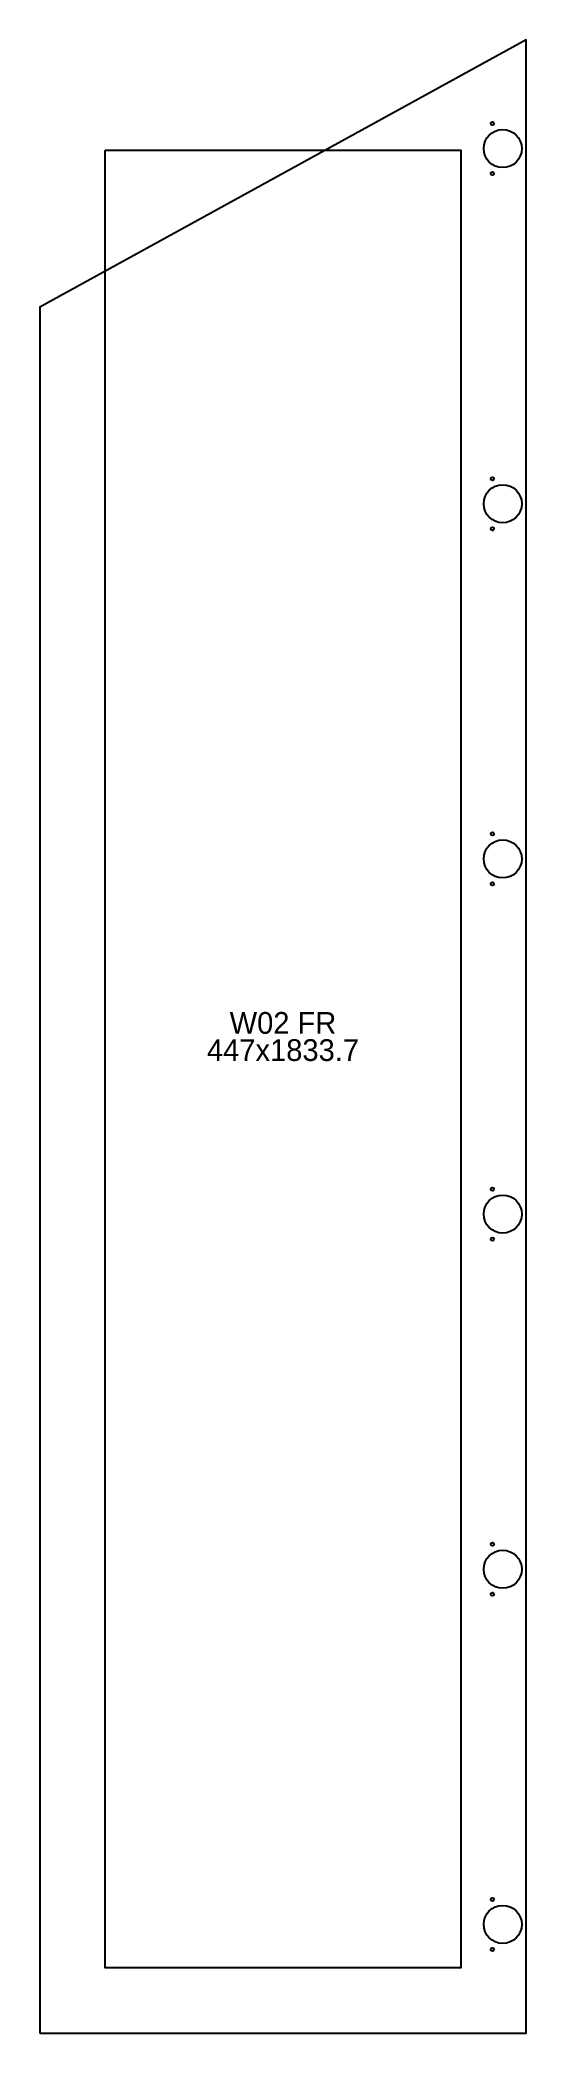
# Model space of a CAD drawing. Extents: x 0 to 447, y 0 to 1834.
import ezdxf
from ezdxf.enums import TextEntityAlignment as Align

# ---------------------------------------------------------------- set-up
doc = ezdxf.new("R2010")
doc.units = 0
for name, color, linetype in [('FRONT_HINGES_35MM', 3, 'CONTINUOUS'), ('FRONT_HINGES_3MM', 30, 'CONTINUOUS'), ('OUTLINE', 7, 'CONTINUOUS'), ('SHAKER_PANEL_POCKET', 41, 'CONTINUOUS'), ('UNIT_NUMBER', 94, 'CONTINUOUS')]:
    doc.layers.add(name, color=color, linetype=linetype)

msp = doc.modelspace()

# ---------------------------------------------------------------- linework, layer by layer
at = {"layer": 'FRONT_HINGES_35MM'}
for centre in [(425.5, 1733.675), (425.5, 1406.94), (425.5, 1080.205), (425.5, 753.47), (425.5, 426.735), (425.5, 100)]:
    msp.add_circle(centre, 17.5, dxfattribs=at)
at = {"layer": 'FRONT_HINGES_3MM'}
for centre in [(416, 1756.675), (416, 1710.675), (416, 1429.94), (416, 1383.94), (416, 1103.205), (416, 1057.205), (416, 776.47), (416, 730.47), (416, 449.735), (416, 403.735), (416, 123), (416, 77)]:
    msp.add_circle(centre, 1.5, dxfattribs=at)
at = {"layer": 'OUTLINE'}
msp.add_lwpolyline([(0, 0), (447, 0), (447, 1833.675), (0, 1587.825)], close=True, dxfattribs=at)
at = {"layer": 'SHAKER_PANEL_POCKET'}
msp.add_lwpolyline([(60, 1732.1987), (387, 1732.1987), (387, 60), (60, 60)], close=True, dxfattribs=at)

# ---------------------------------------------------------------- texts
at = {"layer": 'UNIT_NUMBER'}
for s, p in [('W02 FR', (223.5, 929.3375)), ('447x1833.7', (223.5, 904.3375))]:
    msp.add_text(s, height=20, dxfattribs=at).set_placement(p, align=Align.MIDDLE_CENTER)

doc.saveas('drawing.dxf')
